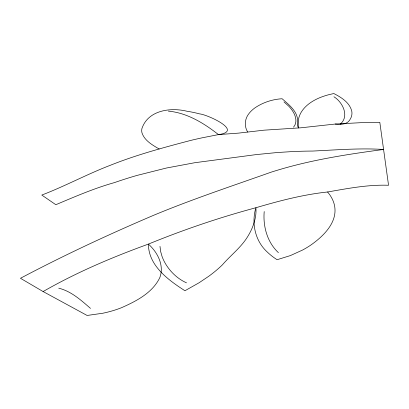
<?xml version="1.0" encoding="UTF-8"?>
<svg xmlns="http://www.w3.org/2000/svg" width="409" height="409" viewBox="0 0 409 409"><rect width="100%" height="100%" fill="white"/><g stroke="black" fill="none" stroke-linecap="round" stroke-linejoin="round"><path stroke-width="0.61" d="M264.214 211.565C262.88 226.392 267.292 242.322 278.411 252.66M293.514 127.173C297.634 122.613 295.814 115.767 292.721 111.182A73.681 37.02 2.8 0 0 288.872 106.294L283.999 101.918M340.308 124.106C349.705 116.141 342.599 102.148 333.954 96.775M43.098 291.551C76.555 272.343 112.204 257.256 148.411 244.096C183.447 229.776 219.336 217.527 255.901 207.731C279.393 200.829 303.207 194.566 327.609 191.985C347.737 188.477 368.023 184.525 388.55 185.267L379.818 122.363L360.636 122.7L335.222 124.045L300.876 127.802L263.882 130.185L238.524 133.119L218.544 134.592L202.092 137.828A463.213 340.523 20.4 0 0 190.998 140.348C163.748 147.491 136.417 154.832 110.225 165.328C86.984 174.239 65.046 186.172 41.79 195.057L55.828 204.704C75.067 196.611 94.28 188.258 114.413 182.613A443.791 356.551 18.6 0 1 137.097 175.4L166.448 168.017L194.725 162.726L256.535 154.556L277.409 152.516L292.563 151.57A426.572 315.533 21.5 0 1 312.655 151.059C336.27 149.95 359.935 147.966 383.581 149.464C350.651 153.866 317.66 158.876 285.625 167.833A897.837 555.223 42.4 0 0 271.182 172.153C231.75 186.121 191.985 199.301 153.344 215.41C108.262 234.643 63.778 255.354 20.45 278.284L43.098 291.551L87.107 315.462L102.771 313.243A78.559 50.189 -5.6 0 0 121.238 307.819C136.115 301.28 152.634 292.844 159.868 277.471C164.444 265.252 157.47 252.205 148.411 244.096C148.421 265.707 168.523 280.201 184.945 290.743L199.086 282.757L208.575 276.392A158.073 93.375 -4 0 0 222.327 264.92C230.507 255.4 240.768 247.747 247.45 236.975A139.075 81.826 -2.5 0 0 252.302 227.649C254.873 221.371 256.484 214.551 255.901 207.731C251.254 223.145 255.139 240.983 267.22 251.98A63.354 38.38 8.6 0 0 277.077 259.71L290.329 255.605L302.542 250.057A109.367 63.886 3.2 0 0 310.671 245.17C323.984 235.855 339.404 220.855 333.867 202.992A65.282 38.303 5.6 0 0 329.69 194.694L327.609 191.985M218.544 134.592C244.081 131.074 207.077 114.479 199.658 113.901A74.392 39.642 0.4 0 0 186.985 111.243C170.619 107.224 148.084 110.139 141.938 128.477A34.576 17.822 0.9 0 0 142.03 133.032C144.694 140.803 152.542 145.057 159.178 149.029M168.37 111.13C186.877 112.818 203.513 122.935 217.869 134.142M335.222 124.045L338.018 124.331A12.567 6.12 7.2 0 0 342.215 124.172C345.687 123.881 348.928 122.138 350.421 118.83A45.614 22.05 6 0 0 351.755 111.125C349.593 102.47 341.254 97.322 333.805 93.538L328.933 94.668A74.571 36.401 8.6 0 0 316.53 99.157C310.513 102.127 304.848 106.284 301.3 112.086A87.531 42.843 9.1 0 0 298.396 119.857L298.217 125.261L298.652 127.976C297.512 126.626 297.292 124.76 297.333 123.053C299.255 112.572 289.107 104.852 282.108 98.748C272.506 99.29 262.982 102.414 255.022 107.807A64.213 32.285 6.3 0 0 248.856 113.712C244.694 118.84 244.117 126.412 247.685 132.015M58.727 288.171C71.284 291.285 80.997 300.16 90.501 308.391M186.494 282.829C177.93 278.999 170.793 272.333 165.89 264.383A86.084 54.392 4.6 0 1 162.107 256.607L160.609 251.407L159.991 246.366"/></g></svg>
